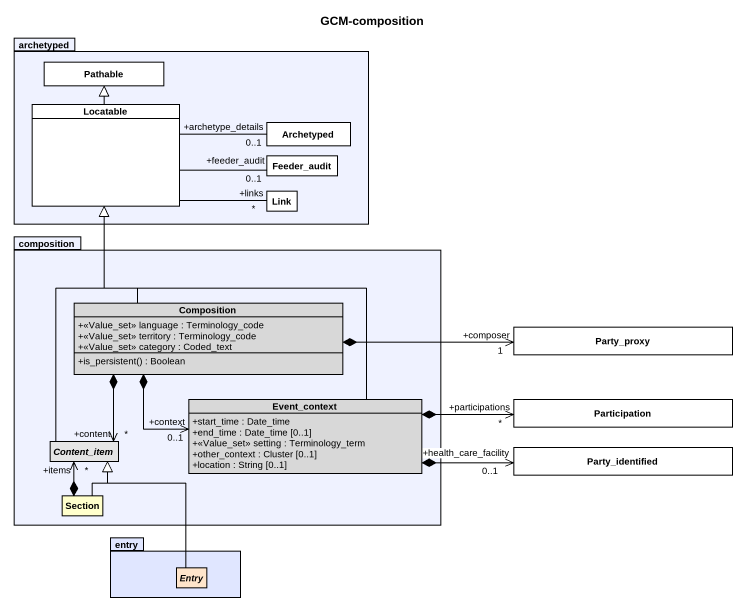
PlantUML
@startuml
title GCM-composition
hide circle
hide empty members
skinparam classAttributeIconSize 0
package archetyped #EFF2FF {
  class Pathable #FFFFFF
  class Locatable #FFFFFF
  class Archetyped #FFFFFF
  class Feeder_audit #FFFFFF
  class Link #FFFFFF
}
package composition #EFF2FF {
  class Composition #D8D8D8 {
    +<<Value_set>> language : Terminology_code
    +<<Value_set>> territory : Terminology_code
    +<<Value_set>> category : Coded_text
    +is_persistent() : Boolean
  }
  class Event_context #D8D8D8 {
    +start_time : Date_time
    +end_time : Date_time [0..1]
    +<<Value_set>> setting : Terminology_term
    +other_context : Cluster [0..1]
    +location : String [0..1]
  }
  abstract class Content_item #E5E5E5
  class Section
}
class Party_proxy #FFFFFF
class Participation #FFFFFF
class Party_identified #FFFFFF
package entry #E0E6FF {
  abstract class Entry #FFE5CB
}
Locatable -up-|> Pathable
Locatable -right- "+archetype_details\n0..1" Archetyped
Locatable -right- "+feeder_audit\n0..1" Feeder_audit
Locatable -right- "+links\n*" Link
Composition -up-|> Locatable
Composition *-right-> "+composer\n1" Party_proxy
Composition *--> "+context\n0..1" Event_context
Composition *--> "+content\n*" Content_item
Event_context -up-|> Locatable
Event_context *-right-> "+participations\n*" Participation
Event_context *-right-> "+health_care_facility\n0..1" Party_identified
Content_item -up-|> Locatable
Section *-up-> "+items\n*" Content_item
Section -up-|> Content_item
Entry -up-|> Content_item
@enduml
